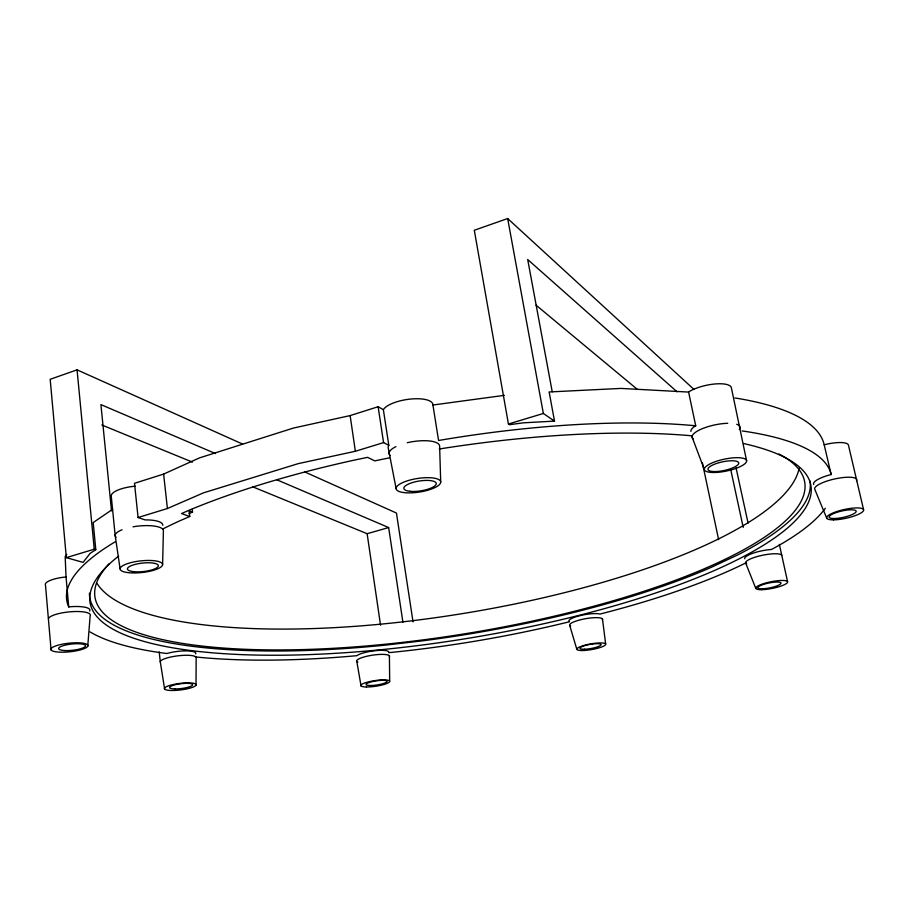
<?xml version="1.0" encoding="UTF-8"?>
<svg xmlns="http://www.w3.org/2000/svg" width="909" height="909" viewBox="0 0 909 909"><rect width="100%" height="100%" fill="white"/><g stroke="black" fill="none" stroke-linecap="round" stroke-linejoin="round"><path stroke-width="1.36" d="M196.014 685.159A15.976 3.295 -7.1 0 0 174.005 684.363A15.976 3.295 -7.1 0 0 170.778 690.465A15.976 3.295 -7.1 0 0 196.014 685.159L196.151 658.23A18.191 4.022 -7 0 0 177.8 655.832A18.191 4.022 -7 0 0 160.404 662.581L164.62 689.067M162.609 564.648A21.373 5.852 -6.2 0 0 130.953 562.614A21.373 5.852 -6.2 0 0 130.498 572.852A21.373 5.852 -6.2 0 0 162.609 564.648L163.393 530.879A24.225 7.09 -6 0 0 133.009 526.822M87.741 646.276A18.612 4.318 -6 0 0 62.585 644.129A18.612 4.318 -6 0 0 57.937 652.037A18.612 4.318 -6 0 0 87.741 646.276L90.15 615.938A21.146 5.249 -5.8 0 0 72.175 611.655A21.146 5.249 -5.8 0 0 48.45 618.495M746.63 460.943A21.611 6.033 -12 0 0 714.815 461.852A21.611 6.033 -12 0 0 714.94 472.487A21.611 6.033 -12 0 0 746.63 460.943L731.461 388.2A24.316 7.795 -12.4 0 0 716.224 383.871A24.316 7.795 -12.4 0 0 690.215 390.995L688.602 392.074L695.726 425.798A352.181 94.422 -9.3 0 0 438.57 440.49L432.9 404.766A25.35 8.817 -8.9 0 0 410.504 399.062A25.35 8.817 -8.9 0 0 383.359 409.675L378.121 406.732L350.135 415.583L293.38 428.071L199.457 457.897L163.62 474.089L134.498 483.304L138.077 517.528L145.088 519.903A24.213 7.158 -5.9 0 1 162.779 525.254M66.8 554.399L65.175 556.581L66.039 577.022L68.732 606.928L71.811 606.633A21.123 5.306 -5.8 0 1 89.684 610.996M112.648 509.29L93.195 522.561L95.797 549.661L90.093 553.399L83.083 562.398L66.334 557.637L50.177 379.292L77.06 369.849L242.567 444.058M695.726 425.798L693.692 427.082A24.475 7.374 -12.2 0 0 690.897 431.445M189.061 513.585L192.526 512.074L192.208 509.267M138.077 517.528L167.415 508.517L203.548 492.826L298.197 463.647L355.362 451.262L383.575 442.603L388.813 445.342A25.52 8.363 -8.9 0 0 388.177 447.637L396.119 488.656M192.526 512.074L189.117 510.847L189.765 516.494L179.346 521.027A365.145 95.74 -9.2 0 0 162.756 528.993M693.885 389.336L507.665 218.535L474.293 230.261L508.426 424.026L509.506 424.708L523.209 422.833L554.524 421.117L549.138 391.961L620.904 388.416L688.602 392.074M66.334 557.637L94.252 549.195L95.797 549.661M508.426 424.026L543.355 413.47L554.524 421.117M734.915 397.949A346.534 97.718 -9.6 0 1 824.202 444.819L824.793 444.649A21.396 5.829 -12.9 0 1 848.37 444.853L863.55 509.551M252.861 486.883L367.134 533.708L388.654 527.561L402.914 622.211M824.19 444.819L831.167 474.543L826.417 475.884A21.521 5.511 -12.7 0 0 813.714 484.52M166.813 653.514L170.415 652.594A18.18 4.068 -7 0 1 188.458 650.946A18.18 4.068 -7 0 1 195.674 653.889M389.37 457.852L374.713 460.886L367.6 457.352L354.964 459.977A367.634 97.058 -9.1 0 0 189.345 510.131L181.527 513.551L189.765 516.494M432.809 405.039L504.325 395.347M66.039 577.022L63.585 577.238A21.009 5.613 -5.6 0 0 45.495 585.248L51.074 649.912M101.819 424.992L192.447 462.124M215.49 453.568L100.922 404.619L111.512 510.869M276.688 479.713L388.654 527.561M304.629 471.885L396.438 513.051L413.027 621.836M536.094 305.197L637.482 389.495M677.069 391.802L527.697 259.519L552.229 391.779M826.77 518.3L814.85 489.451A21.532 5.454 -12.6 0 1 835.769 478.725A21.532 5.454 -12.6 0 1 856.528 480.77M745.687 563.103L755.799 588.418M692.079 437.059L704.293 469.396M569.693 625.324L576.863 649.446M779.365 544.423L787.592 581.771M736.074 467.862L748.073 523.141M730.688 469.419L743.21 527.402M702.373 462.704L718.621 539.662M507.665 218.535L543.355 413.47M356.805 661.434L361.032 685.875M383.359 409.675L388.813 445.342M378.121 406.732L383.575 442.603M350.135 415.583L355.362 451.262M367.134 533.708L380.541 625.187M120.102 568.898L115.182 535.503L111.239 496.064A24.054 7.556 -5.7 0 1 135.18 486.19M602.497 619.097L605.667 644.026M163.62 474.089L167.415 508.517M159.223 651.855L160.245 661.536M77.06 369.849L94.252 549.195M440.706 482.054A22.543 6.852 -8.9 0 0 407.164 480.884A22.543 6.852 -8.9 0 0 407.357 492.86A22.543 6.852 -8.9 0 0 440.706 482.054L439.626 446.183A25.554 8.283 -8.9 0 0 407.243 442.74M389.416 655.855L389.666 681M742.176 430.946A348.454 92.377 -9.5 0 1 831.178 474.543M825.327 508.267A342.568 89.252 -9.6 0 1 771.468 549.502L770.582 549.536A18.464 4.181 -11.6 0 0 752.425 553.411A18.464 4.181 -11.6 0 0 744.755 558.774M746.119 562.762A337.307 86.582 -9.4 0 1 599.917 614.086L598.815 613.802A16.703 3.556 -10.1 0 0 579.556 615.757A16.703 3.556 -10.1 0 0 568.966 621.313L569.523 621.722A335.08 85.48 -9.2 0 1 388.779 652.662L388.813 651.833A16.612 3.522 -8.5 0 0 374.656 650.753A16.612 3.522 -8.5 0 0 357.271 655.423L357.032 655.662A336.864 86.355 -8.9 0 1 195.401 656.923M166.813 653.514A341.864 88.877 -8.8 0 1 90.127 631.937M68.743 606.928A347.829 92.014 -8.8 0 1 115.068 541.878M778.843 453.977A359.498 95.206 -9.2 0 1 467.896 633.289A359.498 95.206 -9.2 0 1 109.285 563.603M799.17 467.953A357.862 99.763 -9.2 0 1 465.647 613.086A357.862 99.763 -9.2 0 1 97.093 583.521M743.642 443.547A365.145 95.74 -9.2 0 1 490.61 634.425A365.145 95.74 -9.2 0 1 118.602 556.149M439.217 449.001A365.145 95.74 -9.2 0 1 691.988 435.831M810.021 480.929A364.816 96.684 -9.2 0 1 736.949 555.297L711.133 567.409A364.816 96.684 -9.2 0 1 422.424 640.856L385.746 645.083A364.816 96.684 -9.2 0 1 89.423 593.202M570.704 626.062A16.714 3.522 -10.1 0 1 584.51 618.893A16.714 3.522 -10.1 0 1 602.303 620.063M357.953 662.15A16.623 3.488 -8.5 0 1 370.94 655.423A16.623 3.488 -8.5 0 1 389.37 656.787M116.091 537.264A24.225 7.09 -6 0 1 122.101 529.754M390.177 455.614A25.554 8.283 -8.9 0 1 395.949 446.614M746.721 563.978A18.475 4.136 -11.5 0 1 759.924 555.842A18.475 4.136 -11.5 0 1 781.808 555.433M736.722 424.264A24.498 7.306 -12.2 0 1 739.29 429.446M693.101 438.774A24.498 7.306 -12.2 0 1 700.987 429.253A24.498 7.306 -12.2 0 1 727.734 423.299M581.93 650.526A14.68 2.886 -10 0 0 605.496 644.822A14.68 2.886 -10 0 0 586.35 644.799A14.68 2.886 -10 0 0 581.93 650.526M584.51 649.231A10.703 2.102 -10 0 0 601.042 644.856A10.703 2.102 -10 0 0 586.055 645.276A10.703 2.102 -10 0 0 584.51 649.231M366.441 686.977A14.589 2.852 -8.5 0 0 389.631 681.761A14.589 2.852 -8.5 0 0 369.94 681.523A14.589 2.852 -8.5 0 0 366.441 686.977M370.895 685.511A10.635 2.079 -8.6 0 0 387.109 681.5A10.635 2.079 -8.6 0 0 371.792 681.739A10.635 2.079 -8.6 0 0 370.895 685.511M175.062 688.92A11.647 2.409 -7.1 0 0 192.663 684.807A11.647 2.409 -7.1 0 0 175.585 684.659A11.647 2.409 -7.1 0 0 175.062 688.92M64.698 650.549A13.555 3.147 -6.1 0 0 85.526 645.981A13.555 3.147 -6.1 0 0 65.971 644.958A13.555 3.147 -6.1 0 0 64.698 650.549M132.884 571.579A15.544 4.25 -6.2 0 0 158.098 566.557A15.544 4.25 -6.2 0 0 137.702 563.807A15.544 4.25 -6.2 0 0 132.884 571.579M409.754 491.28A16.396 4.977 -8.9 0 0 436.047 484.463A16.396 4.977 -8.9 0 0 414.345 482.031A16.396 4.977 -8.9 0 0 409.754 491.28M761.197 589.691A16.248 3.397 -11.4 0 0 787.33 582.714A16.248 3.397 -11.4 0 0 766.526 582.783A16.248 3.397 -11.4 0 0 761.197 589.691M762.651 588.771A11.84 2.477 -11.4 0 0 780.99 583.453A11.84 2.477 -11.4 0 0 764.662 584.033A11.84 2.477 -11.4 0 0 762.651 588.771M833.576 519.857A18.953 4.477 -12.4 0 0 863.459 510.767A18.953 4.477 -12.4 0 0 838.371 511.028A18.953 4.477 -12.4 0 0 833.576 519.857M835.291 518.482A13.805 3.261 -12.4 0 0 856.164 511.551A13.805 3.261 -12.4 0 0 836.587 512.437A13.805 3.261 -12.4 0 0 835.291 518.482M713.576 471.532A15.714 4.386 -12 0 0 738.54 463.942A15.714 4.386 -12 0 0 717.917 463.033A15.714 4.386 -12 0 0 713.576 471.532"/></g></svg>
